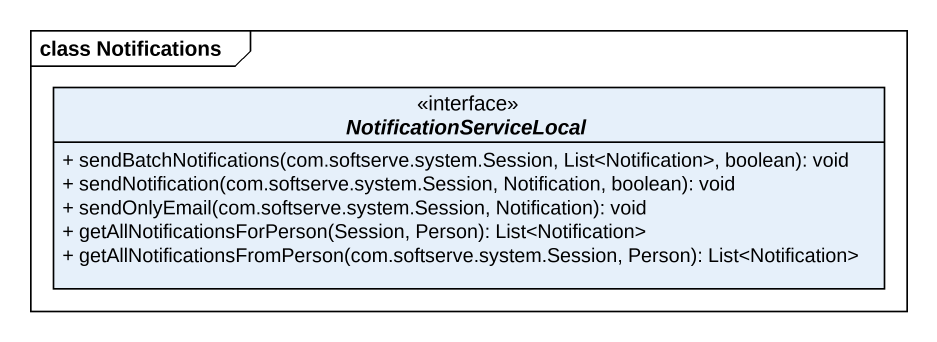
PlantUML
@startuml
mainframe class Notifications
hide circle
hide empty members
skinparam classAttributeIconSize 0
interface NotificationServiceLocal <<interface>> {
  + sendBatchNotifications(com.softserve.system.Session, List<Notification>, boolean): void
  + sendNotification(com.softserve.system.Session, Notification, boolean): void
  + sendOnlyEmail(com.softserve.system.Session, Notification): void
  + getAllNotificationsForPerson(Session, Person): List<Notification>
  + getAllNotificationsFromPerson(com.softserve.system.Session, Person): List<Notification>
}
@enduml
